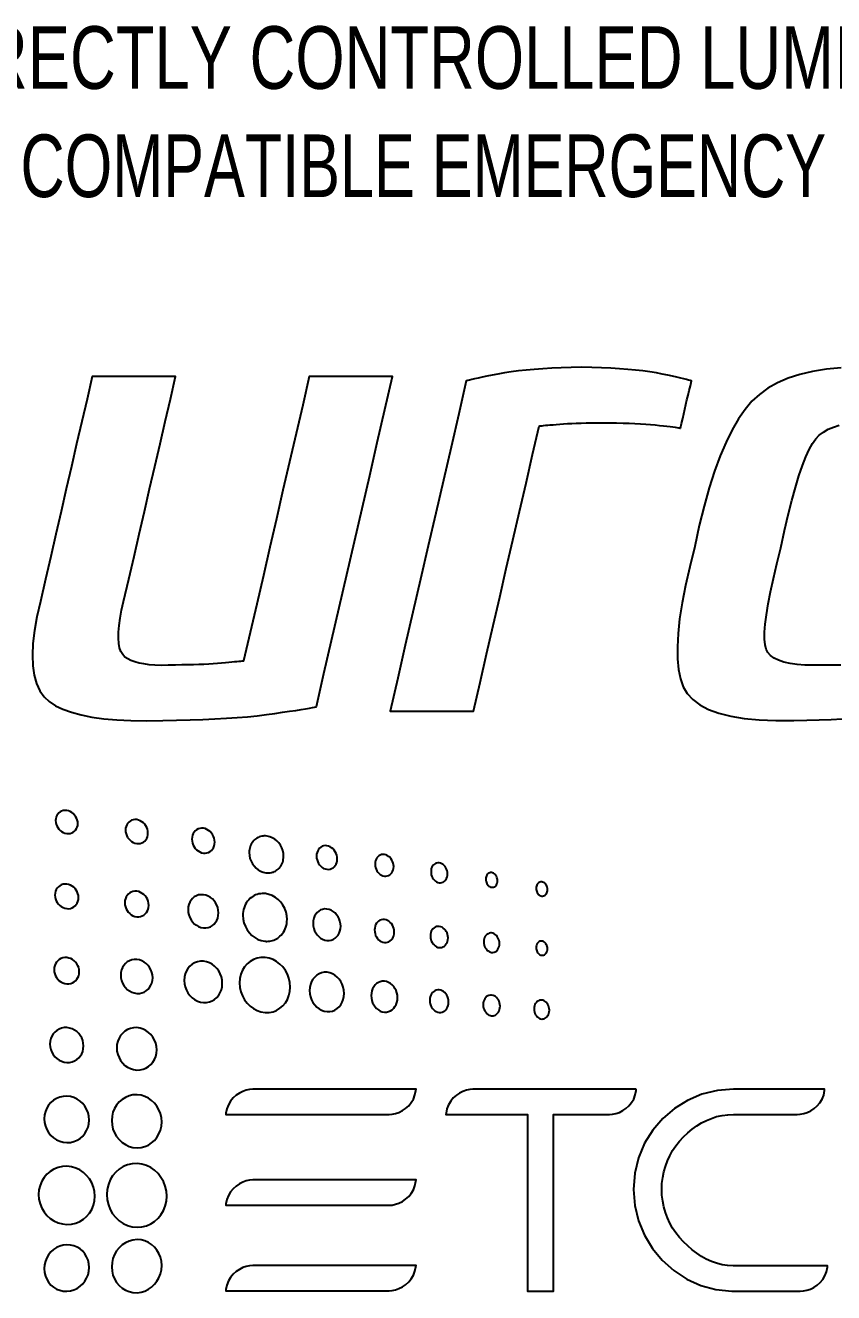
# Model space of a CAD drawing. Header units: inches. Extents: x 1.2 to 44.8, y 1.3 to 32.8.
# Drawn here: x 5.321 to 6.07, y 9.776 to 10.95 of the extents above; entities that cross this region are included whole.
import ezdxf

# ---------------------------------------------------------------- set-up
doc = ezdxf.new("R2010")
doc.units = ezdxf.units.IN
doc.header["$MEASUREMENT"] = 0
doc.layers.add('7412A1005 - CSPAR-XLR', color=7, linetype='Continuous')
doc.layers.add('LABEL', color=2, linetype='Continuous')
doc.styles.add('Arial', font='arial.ttf')

msp = doc.modelspace()

# ---------------------------------------------------------------- linework, layer by layer
at = {"layer": '7412A1005 - CSPAR-XLR', "color": 2}
for points in [[(5.3594, 10.201), (5.3594, 10.201), (5.3611, 10.2009), (5.3627, 10.2011), (5.3642, 10.2015), (5.3655, 10.2022), (5.3667, 10.2031), (5.3677, 10.2042), (5.3686, 10.2055), (5.3692, 10.2069), (5.3696, 10.2085), (5.3697, 10.2102), (5.3697, 10.2102), (5.3696, 10.2119), (5.3692, 10.2136), (5.3686, 10.2152), (5.3677, 10.2167), (5.3667, 10.2181), (5.3655, 10.2194), (5.3642, 10.2204), (5.3627, 10.2213), (5.3611, 10.2219), (5.3594, 10.2222), (5.3594, 10.2222), (5.3578, 10.2223), (5.3562, 10.2222), (5.3547, 10.2217), (5.3533, 10.221), (5.3521, 10.2201), (5.3511, 10.219), (5.3503, 10.2178), (5.3496, 10.2163), (5.3493, 10.2147), (5.3491, 10.213), (5.3491, 10.213), (5.3493, 10.2113), (5.3496, 10.2096), (5.3503, 10.208), (5.3511, 10.2064), (5.3521, 10.2051), (5.3533, 10.2038), (5.3547, 10.2028), (5.3562, 10.2019), (5.3578, 10.2013), (5.3594, 10.201), (5.3594, 10.201)], [(5.4244, 10.1917), (5.4244, 10.1917), (5.426, 10.1916), (5.4276, 10.1918), (5.4291, 10.1923), (5.4305, 10.193), (5.4317, 10.1939), (5.4327, 10.1951), (5.4336, 10.1964), (5.4342, 10.1979), (5.4346, 10.1996), (5.4347, 10.2013), (5.4347, 10.2013), (5.4346, 10.2031), (5.4342, 10.2049), (5.4336, 10.2066), (5.4327, 10.2081), (5.4317, 10.2096), (5.4305, 10.2108), (5.4291, 10.2119), (5.4276, 10.2128), (5.426, 10.2134), (5.4244, 10.2138), (5.4244, 10.2138), (5.4227, 10.2139), (5.4211, 10.2137), (5.4196, 10.2132), (5.4182, 10.2125), (5.417, 10.2116), (5.4159, 10.2104), (5.4151, 10.2091), (5.4144, 10.2076), (5.414, 10.206), (5.4139, 10.2042), (5.4139, 10.2042), (5.414, 10.2024), (5.4144, 10.2006), (5.4151, 10.1989), (5.4159, 10.1974), (5.417, 10.1959), (5.4182, 10.1947), (5.4196, 10.1936), (5.4211, 10.1927), (5.4227, 10.1921), (5.4244, 10.1917), (5.4244, 10.1917)], [(5.4861, 10.1828), (5.4861, 10.1828), (5.4878, 10.1828), (5.4894, 10.183), (5.4909, 10.1835), (5.4923, 10.1842), (5.4935, 10.1852), (5.4946, 10.1864), (5.4954, 10.1878), (5.4961, 10.1894), (5.4965, 10.1911), (5.4966, 10.1929), (5.4966, 10.1929), (5.4965, 10.1948), (5.4961, 10.1966), (5.4954, 10.1983), (5.4946, 10.2), (5.4935, 10.2014), (5.4923, 10.2028), (5.4909, 10.2039), (5.4894, 10.2048), (5.4878, 10.2055), (5.4861, 10.2058), (5.4861, 10.2058), (5.4844, 10.2059), (5.4827, 10.2057), (5.4812, 10.2052), (5.4798, 10.2045), (5.4786, 10.2035), (5.4775, 10.2023), (5.4766, 10.2009), (5.476, 10.1994), (5.4756, 10.1976), (5.4755, 10.1958), (5.4755, 10.1958), (5.4756, 10.1939), (5.476, 10.1921), (5.4766, 10.1903), (5.4775, 10.1887), (5.4786, 10.1872), (5.4798, 10.1859), (5.4812, 10.1848), (5.4827, 10.1839), (5.4844, 10.1832), (5.4861, 10.1828), (5.4861, 10.1828)], [(5.5441, 10.1646), (5.5441, 10.1646), (5.5443, 10.1645), (5.5445, 10.1645), (5.5447, 10.1645), (5.5449, 10.1645), (5.5451, 10.1645), (5.5453, 10.1644), (5.5455, 10.1644), (5.5457, 10.1644), (5.5459, 10.1644), (5.5461, 10.1644), (5.5461, 10.1644), (5.5471, 10.1645), (5.5481, 10.1646), (5.5491, 10.1647), (5.5501, 10.165), (5.551, 10.1653), (5.5519, 10.1657), (5.5528, 10.1661), (5.5537, 10.1667), (5.5545, 10.1672), (5.5553, 10.1679), (5.5553, 10.1679), (5.5562, 10.1688), (5.5571, 10.1698), (5.5579, 10.1708), (5.5585, 10.172), (5.5591, 10.1732), (5.5596, 10.1744), (5.56, 10.1757), (5.5602, 10.1771), (5.5604, 10.1785), (5.5605, 10.1799), (5.5605, 10.1799), (5.5603, 10.1826), (5.5597, 10.1853), (5.5588, 10.1878), (5.5575, 10.1901), (5.556, 10.1922), (5.5542, 10.1941), (5.5522, 10.1957), (5.55, 10.197), (5.5476, 10.198), (5.5451, 10.1986), (5.5451, 10.1986), (5.5438, 10.1987), (5.5426, 10.1987), (5.5414, 10.1986), (5.5402, 10.1985), (5.539, 10.1982), (5.5379, 10.1978), (5.5368, 10.1973), (5.5357, 10.1967), (5.5347, 10.1961), (5.5338, 10.1953), (5.5338, 10.1953), (5.5328, 10.1944), (5.5319, 10.1934), (5.5312, 10.1923), (5.5305, 10.1912), (5.5299, 10.19), (5.5294, 10.1887), (5.5291, 10.1874), (5.5288, 10.1861), (5.5286, 10.1847), (5.5286, 10.1833), (5.5286, 10.1833), (5.5288, 10.1805), (5.5293, 10.1779), (5.5303, 10.1754), (5.5316, 10.173), (5.5331, 10.1709), (5.5349, 10.169), (5.537, 10.1674), (5.5392, 10.1661), (5.5416, 10.1651), (5.5441, 10.1646), (5.5441, 10.1646)], [(5.6006, 10.1678), (5.6006, 10.1678), (5.6022, 10.1677), (5.6036, 10.1679), (5.605, 10.1684), (5.6063, 10.1691), (5.6074, 10.1701), (5.6083, 10.1712), (5.6091, 10.1726), (5.6097, 10.174), (5.61, 10.1757), (5.6102, 10.1774), (5.6102, 10.1774), (5.61, 10.1792), (5.6097, 10.1809), (5.6091, 10.1826), (5.6083, 10.1841), (5.6074, 10.1855), (5.6063, 10.1868), (5.605, 10.1878), (5.6036, 10.1887), (5.6022, 10.1893), (5.6006, 10.1897), (5.6006, 10.1897), (5.5991, 10.1898), (5.5976, 10.1896), (5.5962, 10.1891), (5.5949, 10.1884), (5.5938, 10.1874), (5.5928, 10.1863), (5.5921, 10.1849), (5.5915, 10.1835), (5.5911, 10.1818), (5.591, 10.18), (5.591, 10.18), (5.5911, 10.1782), (5.5915, 10.1765), (5.5921, 10.1748), (5.5928, 10.1733), (5.5938, 10.1719), (5.5949, 10.1706), (5.5962, 10.1696), (5.5976, 10.1687), (5.5991, 10.1681), (5.6006, 10.1678), (5.6006, 10.1678)], [(5.6539, 10.1614), (5.6539, 10.1614), (5.6553, 10.1614), (5.6566, 10.1616), (5.6578, 10.162), (5.659, 10.1627), (5.66, 10.1636), (5.6608, 10.1646), (5.6615, 10.1658), (5.662, 10.1672), (5.6624, 10.1687), (5.6625, 10.1703), (5.6625, 10.1703), (5.6624, 10.1719), (5.662, 10.1735), (5.6615, 10.175), (5.6608, 10.1764), (5.66, 10.1777), (5.659, 10.1789), (5.6578, 10.1798), (5.6566, 10.1806), (5.6553, 10.1812), (5.6539, 10.1815), (5.6539, 10.1815), (5.6525, 10.1816), (5.6512, 10.1814), (5.65, 10.1809), (5.6488, 10.1803), (5.6478, 10.1794), (5.647, 10.1784), (5.6463, 10.1771), (5.6458, 10.1758), (5.6454, 10.1743), (5.6453, 10.1726), (5.6453, 10.1726), (5.6454, 10.171), (5.6458, 10.1694), (5.6463, 10.1679), (5.647, 10.1665), (5.6478, 10.1652), (5.6488, 10.1641), (5.65, 10.1631), (5.6512, 10.1623), (5.6525, 10.1618), (5.6539, 10.1614), (5.6539, 10.1614)], [(5.7048, 10.1554), (5.7048, 10.1554), (5.706, 10.1553), (5.7072, 10.1555), (5.7083, 10.1559), (5.7093, 10.1565), (5.7102, 10.1573), (5.7109, 10.1583), (5.7116, 10.1594), (5.712, 10.1607), (5.7123, 10.162), (5.7124, 10.1635), (5.7124, 10.1635), (5.7123, 10.165), (5.712, 10.1664), (5.7116, 10.1678), (5.7109, 10.1691), (5.7102, 10.1703), (5.7093, 10.1713), (5.7083, 10.1722), (5.7072, 10.1729), (5.706, 10.1734), (5.7048, 10.1737), (5.7048, 10.1737), (5.7035, 10.1738), (5.7023, 10.1736), (5.7012, 10.1732), (5.7002, 10.1726), (5.6993, 10.1718), (5.6985, 10.1708), (5.6979, 10.1697), (5.6974, 10.1684), (5.6972, 10.1671), (5.6971, 10.1656), (5.6971, 10.1656), (5.6972, 10.1641), (5.6974, 10.1626), (5.6979, 10.1612), (5.6985, 10.16), (5.6993, 10.1588), (5.7002, 10.1577), (5.7012, 10.1569), (5.7023, 10.1561), (5.7035, 10.1556), (5.7048, 10.1554), (5.7048, 10.1554)], [(5.7533, 10.1512), (5.7533, 10.1512), (5.7542, 10.1512), (5.7551, 10.1513), (5.7559, 10.1516), (5.7566, 10.152), (5.7572, 10.1526), (5.7578, 10.1533), (5.7582, 10.1542), (5.7585, 10.1551), (5.7587, 10.1561), (5.7588, 10.1572), (5.7588, 10.1572), (5.7587, 10.1583), (5.7585, 10.1593), (5.7582, 10.1603), (5.7578, 10.1613), (5.7572, 10.1622), (5.7566, 10.1629), (5.7559, 10.1636), (5.7551, 10.1641), (5.7542, 10.1644), (5.7533, 10.1647), (5.7533, 10.1647), (5.7524, 10.1647), (5.7516, 10.1646), (5.7508, 10.1643), (5.7501, 10.1638), (5.7494, 10.1632), (5.7489, 10.1625), (5.7484, 10.1617), (5.7481, 10.1608), (5.7479, 10.1598), (5.7478, 10.1587), (5.7478, 10.1587), (5.7479, 10.1576), (5.7481, 10.1565), (5.7484, 10.1555), (5.7489, 10.1545), (5.7494, 10.1537), (5.7501, 10.1529), (5.7508, 10.1523), (5.7516, 10.1518), (5.7524, 10.1514), (5.7533, 10.1512), (5.7533, 10.1512)], [(5.3595, 10.1314), (5.3595, 10.1314), (5.3612, 10.1313), (5.3629, 10.1316), (5.3645, 10.1321), (5.3659, 10.1329), (5.3672, 10.1339), (5.3683, 10.1351), (5.3692, 10.1365), (5.3698, 10.138), (5.3703, 10.1397), (5.3704, 10.1415), (5.3704, 10.1415), (5.3703, 10.1434), (5.3698, 10.1452), (5.3692, 10.1469), (5.3683, 10.1484), (5.3672, 10.1499), (5.3659, 10.1512), (5.3645, 10.1522), (5.3629, 10.1531), (5.3612, 10.1537), (5.3595, 10.1541), (5.3595, 10.1541), (5.3577, 10.1541), (5.356, 10.1539), (5.3544, 10.1534), (5.3529, 10.1526), (5.3517, 10.1516), (5.3506, 10.1504), (5.3497, 10.149), (5.349, 10.1475), (5.3486, 10.1458), (5.3484, 10.1439), (5.3484, 10.1439), (5.3486, 10.1421), (5.349, 10.1403), (5.3497, 10.1386), (5.3506, 10.137), (5.3517, 10.1355), (5.3529, 10.1343), (5.3544, 10.1332), (5.356, 10.1323), (5.3577, 10.1317), (5.3595, 10.1314), (5.3595, 10.1314)], [(5.4244, 10.1238), (5.4244, 10.1238), (5.4262, 10.1238), (5.4279, 10.1241), (5.4295, 10.1246), (5.4309, 10.1254), (5.4322, 10.1265), (5.4333, 10.1277), (5.4342, 10.1292), (5.4349, 10.1308), (5.4353, 10.1325), (5.4354, 10.1344), (5.4354, 10.1344), (5.4353, 10.1364), (5.4349, 10.1382), (5.4342, 10.14), (5.4333, 10.1416), (5.4322, 10.1431), (5.4309, 10.1444), (5.4295, 10.1455), (5.4279, 10.1464), (5.4262, 10.1471), (5.4244, 10.1474), (5.4244, 10.1474), (5.4226, 10.1475), (5.4208, 10.1472), (5.4192, 10.1467), (5.4178, 10.1459), (5.4165, 10.1449), (5.4154, 10.1436), (5.4144, 10.1422), (5.4138, 10.1405), (5.4133, 10.1388), (5.4132, 10.1369), (5.4132, 10.1369), (5.4133, 10.1349), (5.4138, 10.1331), (5.4144, 10.1313), (5.4154, 10.1296), (5.4165, 10.1281), (5.4178, 10.1268), (5.4192, 10.1257), (5.4208, 10.1248), (5.4226, 10.1242), (5.4244, 10.1238), (5.4244, 10.1238)], [(5.7998, 10.143), (5.7998, 10.143), (5.8006, 10.143), (5.8014, 10.1432), (5.8022, 10.1435), (5.8029, 10.1439), (5.8035, 10.1445), (5.804, 10.1452), (5.8044, 10.1461), (5.8048, 10.147), (5.805, 10.148), (5.805, 10.149), (5.805, 10.149), (5.805, 10.1501), (5.8048, 10.1511), (5.8044, 10.1521), (5.804, 10.153), (5.8035, 10.1538), (5.8029, 10.1546), (5.8022, 10.1552), (5.8014, 10.1557), (5.8006, 10.156), (5.7998, 10.1562), (5.7998, 10.1562), (5.7989, 10.1562), (5.7981, 10.156), (5.7973, 10.1557), (5.7967, 10.1553), (5.796, 10.1547), (5.7955, 10.154), (5.7951, 10.1531), (5.7948, 10.1522), (5.7946, 10.1512), (5.7945, 10.1502), (5.7945, 10.1502), (5.7946, 10.1491), (5.7948, 10.1481), (5.7951, 10.1471), (5.7955, 10.1462), (5.796, 10.1453), (5.7967, 10.1446), (5.7973, 10.144), (5.7981, 10.1435), (5.7989, 10.1432), (5.7998, 10.143), (5.7998, 10.143)], [(5.4861, 10.1136), (5.4861, 10.1136), (5.4884, 10.1135), (5.4905, 10.1139), (5.4926, 10.1146), (5.4944, 10.1157), (5.496, 10.117), (5.4974, 10.1187), (5.4986, 10.1205), (5.4994, 10.1226), (5.4999, 10.1249), (5.5001, 10.1274), (5.5001, 10.1274), (5.4999, 10.1299), (5.4994, 10.1323), (5.4986, 10.1346), (5.4974, 10.1367), (5.496, 10.1386), (5.4944, 10.1404), (5.4926, 10.1418), (5.4905, 10.143), (5.4884, 10.1438), (5.4861, 10.1443), (5.4861, 10.1443), (5.4838, 10.1443), (5.4816, 10.144), (5.4796, 10.1433), (5.4777, 10.1422), (5.4761, 10.1409), (5.4747, 10.1393), (5.4735, 10.1374), (5.4727, 10.1353), (5.4721, 10.1329), (5.4719, 10.1305), (5.4719, 10.1305), (5.4721, 10.1279), (5.4727, 10.1255), (5.4735, 10.1232), (5.4747, 10.1211), (5.4761, 10.1191), (5.4777, 10.1174), (5.4796, 10.116), (5.4816, 10.1148), (5.4838, 10.114), (5.4861, 10.1136), (5.4861, 10.1136)], [(5.543, 10.1011), (5.543, 10.1011), (5.5432, 10.1011), (5.5434, 10.1011), (5.5436, 10.1011), (5.5438, 10.1011), (5.544, 10.1011), (5.5442, 10.101), (5.5444, 10.101), (5.5446, 10.101), (5.5448, 10.101), (5.545, 10.101), (5.545, 10.101), (5.5463, 10.1011), (5.5477, 10.1012), (5.549, 10.1015), (5.5503, 10.1018), (5.5515, 10.1022), (5.5527, 10.1027), (5.5539, 10.1033), (5.555, 10.104), (5.5561, 10.1048), (5.5571, 10.1057), (5.5571, 10.1057), (5.5583, 10.1069), (5.5594, 10.1082), (5.5604, 10.1096), (5.5613, 10.111), (5.562, 10.1126), (5.5626, 10.1142), (5.5631, 10.1159), (5.5634, 10.1177), (5.5636, 10.1194), (5.5637, 10.1213), (5.5637, 10.1213), (5.5634, 10.1248), (5.5627, 10.1282), (5.5615, 10.1315), (5.5598, 10.1345), (5.5578, 10.1373), (5.5555, 10.1397), (5.5528, 10.1418), (5.55, 10.1434), (5.5469, 10.1446), (5.5436, 10.1453), (5.5436, 10.1453), (5.542, 10.1454), (5.5405, 10.1454), (5.5389, 10.1452), (5.5374, 10.145), (5.536, 10.1446), (5.5345, 10.1441), (5.5331, 10.1434), (5.5318, 10.1427), (5.5306, 10.1418), (5.5293, 10.1408), (5.5293, 10.1408), (5.5281, 10.1396), (5.527, 10.1383), (5.526, 10.1369), (5.5252, 10.1355), (5.5244, 10.1339), (5.5238, 10.1322), (5.5233, 10.1305), (5.523, 10.1288), (5.5228, 10.127), (5.5227, 10.1252), (5.5227, 10.1252), (5.523, 10.1216), (5.5237, 10.1181), (5.525, 10.1149), (5.5266, 10.1118), (5.5287, 10.109), (5.531, 10.1066), (5.5337, 10.1045), (5.5366, 10.1029), (5.5397, 10.1018), (5.543, 10.1011), (5.543, 10.1011)], [(5.6006, 10.1018), (5.6006, 10.1018), (5.6027, 10.1018), (5.6047, 10.1022), (5.6065, 10.1028), (5.6082, 10.1039), (5.6096, 10.1052), (5.6109, 10.1067), (5.6119, 10.1085), (5.6127, 10.1105), (5.6132, 10.1127), (5.6134, 10.115), (5.6134, 10.115), (5.6132, 10.1174), (5.6127, 10.1197), (5.6119, 10.1219), (5.6109, 10.1239), (5.6096, 10.1257), (5.6082, 10.1274), (5.6065, 10.1287), (5.6047, 10.1298), (5.6027, 10.1306), (5.6006, 10.131), (5.6006, 10.131), (5.5986, 10.1311), (5.5966, 10.1307), (5.5947, 10.1301), (5.5931, 10.1291), (5.5916, 10.1278), (5.5903, 10.1262), (5.5892, 10.1244), (5.5884, 10.1224), (5.588, 10.1202), (5.5878, 10.1178), (5.5878, 10.1178), (5.588, 10.1154), (5.5884, 10.1131), (5.5892, 10.1109), (5.5903, 10.1089), (5.5916, 10.1071), (5.5931, 10.1054), (5.5947, 10.1041), (5.5966, 10.103), (5.5986, 10.1022), (5.6006, 10.1018), (5.6006, 10.1018)], [(5.6539, 10.0999), (5.6539, 10.0999), (5.6554, 10.0999), (5.6568, 10.1002), (5.6581, 10.1007), (5.6593, 10.1014), (5.6604, 10.1024), (5.6613, 10.1035), (5.662, 10.1048), (5.6626, 10.1063), (5.6629, 10.1079), (5.663, 10.1096), (5.663, 10.1096), (5.6629, 10.1114), (5.6626, 10.113), (5.662, 10.1146), (5.6613, 10.1161), (5.6604, 10.1175), (5.6593, 10.1186), (5.6581, 10.1196), (5.6568, 10.1204), (5.6554, 10.121), (5.6539, 10.1213), (5.6539, 10.1213), (5.6524, 10.1213), (5.651, 10.1211), (5.6497, 10.1206), (5.6485, 10.1199), (5.6474, 10.1189), (5.6465, 10.1178), (5.6458, 10.1164), (5.6452, 10.115), (5.6449, 10.1133), (5.6447, 10.1116), (5.6447, 10.1116), (5.6449, 10.1099), (5.6452, 10.1082), (5.6458, 10.1066), (5.6465, 10.1051), (5.6474, 10.1037), (5.6485, 10.1026), (5.6497, 10.1016), (5.651, 10.1008), (5.6524, 10.1002), (5.6539, 10.0999), (5.6539, 10.0999)], [(5.7047, 10.0953), (5.7047, 10.0953), (5.7061, 10.0953), (5.7073, 10.0955), (5.7085, 10.096), (5.7096, 10.0967), (5.7105, 10.0975), (5.7113, 10.0986), (5.712, 10.0998), (5.7125, 10.1011), (5.7128, 10.1026), (5.7129, 10.1042), (5.7129, 10.1042), (5.7128, 10.1058), (5.7125, 10.1073), (5.712, 10.1088), (5.7113, 10.1101), (5.7105, 10.1114), (5.7096, 10.1124), (5.7085, 10.1134), (5.7073, 10.1141), (5.7061, 10.1146), (5.7047, 10.1149), (5.7047, 10.1149), (5.7034, 10.1149), (5.7022, 10.1147), (5.701, 10.1142), (5.6999, 10.1135), (5.6989, 10.1127), (5.6981, 10.1116), (5.6974, 10.1104), (5.6969, 10.109), (5.6966, 10.1076), (5.6965, 10.106), (5.6965, 10.106), (5.6966, 10.1044), (5.6969, 10.1028), (5.6974, 10.1014), (5.6981, 10.1), (5.6989, 10.0988), (5.6999, 10.0977), (5.701, 10.0968), (5.7022, 10.096), (5.7034, 10.0955), (5.7047, 10.0953), (5.7047, 10.0953)], [(5.7533, 10.0908), (5.7533, 10.0908), (5.7545, 10.0908), (5.7556, 10.091), (5.7567, 10.0914), (5.7577, 10.0921), (5.7585, 10.0929), (5.7592, 10.0938), (5.7598, 10.0949), (5.7603, 10.0962), (5.7606, 10.0975), (5.7607, 10.099), (5.7607, 10.099), (5.7606, 10.1004), (5.7603, 10.1019), (5.7598, 10.1032), (5.7592, 10.1044), (5.7585, 10.1056), (5.7577, 10.1065), (5.7567, 10.1074), (5.7556, 10.108), (5.7545, 10.1085), (5.7533, 10.1088), (5.7533, 10.1088), (5.7521, 10.1088), (5.751, 10.1086), (5.75, 10.1081), (5.749, 10.1075), (5.7481, 10.1067), (5.7474, 10.1057), (5.7468, 10.1046), (5.7464, 10.1034), (5.7461, 10.102), (5.746, 10.1006), (5.746, 10.1006), (5.7461, 10.0991), (5.7464, 10.0977), (5.7468, 10.0964), (5.7474, 10.0951), (5.7481, 10.094), (5.749, 10.093), (5.75, 10.0922), (5.751, 10.0915), (5.7521, 10.091), (5.7533, 10.0908), (5.7533, 10.0908)], [(5.7998, 10.1013), (5.7998, 10.1013), (5.7989, 10.1013), (5.7981, 10.1012), (5.7974, 10.1008), (5.7967, 10.1004), (5.7961, 10.0998), (5.7955, 10.0991), (5.7951, 10.0983), (5.7948, 10.0973), (5.7946, 10.0964), (5.7945, 10.0953), (5.7945, 10.0953), (5.7946, 10.0942), (5.7948, 10.0932), (5.7951, 10.0922), (5.7955, 10.0913), (5.7961, 10.0905), (5.7967, 10.0897), (5.7974, 10.0891), (5.7981, 10.0886), (5.7989, 10.0883), (5.7998, 10.0881), (5.7998, 10.0881), (5.8006, 10.0881), (5.8014, 10.0883), (5.8022, 10.0886), (5.8029, 10.0891), (5.8035, 10.0897), (5.804, 10.0904), (5.8045, 10.0912), (5.8048, 10.0921), (5.805, 10.0931), (5.805, 10.0941), (5.805, 10.0941), (5.805, 10.0952), (5.8048, 10.0962), (5.8045, 10.0972), (5.804, 10.0981), (5.8035, 10.099), (5.8029, 10.0997), (5.8022, 10.1003), (5.8014, 10.1008), (5.8006, 10.1011), (5.7998, 10.1013), (5.7998, 10.1013)], [(5.3595, 10.0617), (5.3595, 10.0617), (5.3614, 10.0618), (5.3632, 10.0621), (5.3648, 10.0627), (5.3664, 10.0635), (5.3677, 10.0646), (5.3689, 10.0659), (5.3698, 10.0675), (5.3705, 10.0691), (5.371, 10.0709), (5.3711, 10.0729), (5.3711, 10.0729), (5.371, 10.0749), (5.3705, 10.0768), (5.3698, 10.0785), (5.3689, 10.0802), (5.3677, 10.0817), (5.3664, 10.083), (5.3648, 10.0841), (5.3632, 10.085), (5.3614, 10.0856), (5.3595, 10.086), (5.3595, 10.086), (5.3576, 10.086), (5.3558, 10.0857), (5.3541, 10.0851), (5.3525, 10.0842), (5.3512, 10.0831), (5.35, 10.0818), (5.349, 10.0803), (5.3483, 10.0786), (5.3479, 10.0768), (5.3477, 10.0748), (5.3477, 10.0748), (5.3479, 10.0728), (5.3483, 10.0709), (5.349, 10.0691), (5.35, 10.0674), (5.3512, 10.0659), (5.3525, 10.0646), (5.3541, 10.0635), (5.3558, 10.0626), (5.3576, 10.062), (5.3595, 10.0617), (5.3595, 10.0617)], [(5.4244, 10.0528), (5.4244, 10.0528), (5.4268, 10.0528), (5.4291, 10.0533), (5.4312, 10.054), (5.4331, 10.0552), (5.4348, 10.0566), (5.4363, 10.0583), (5.4375, 10.0603), (5.4384, 10.0624), (5.439, 10.0648), (5.4391, 10.0673), (5.4391, 10.0673), (5.439, 10.0699), (5.4384, 10.0723), (5.4375, 10.0747), (5.4363, 10.0768), (5.4348, 10.0788), (5.4331, 10.0805), (5.4312, 10.0819), (5.4291, 10.0831), (5.4268, 10.0838), (5.4244, 10.0843), (5.4244, 10.0843), (5.422, 10.0843), (5.4197, 10.0839), (5.4176, 10.0831), (5.4156, 10.082), (5.4139, 10.0806), (5.4124, 10.0788), (5.4112, 10.0769), (5.4103, 10.0747), (5.4097, 10.0723), (5.4095, 10.0698), (5.4095, 10.0698), (5.4097, 10.0672), (5.4103, 10.0647), (5.4112, 10.0624), (5.4124, 10.0602), (5.4139, 10.0582), (5.4156, 10.0565), (5.4176, 10.0551), (5.4197, 10.054), (5.422, 10.0532), (5.4244, 10.0528), (5.4244, 10.0528)], [(5.4862, 10.0827), (5.4862, 10.0827), (5.4833, 10.0827), (5.4806, 10.0822), (5.478, 10.0812), (5.4757, 10.0799), (5.4736, 10.0781), (5.4718, 10.076), (5.4704, 10.0736), (5.4693, 10.071), (5.4686, 10.0681), (5.4684, 10.0649), (5.4684, 10.0649), (5.4686, 10.0618), (5.4693, 10.0588), (5.4704, 10.0559), (5.4718, 10.0533), (5.4736, 10.0509), (5.4757, 10.0488), (5.478, 10.0471), (5.4806, 10.0457), (5.4833, 10.0448), (5.4862, 10.0443), (5.4862, 10.0443), (5.489, 10.0444), (5.4917, 10.0449), (5.4942, 10.0459), (5.4965, 10.0472), (5.4985, 10.049), (5.5003, 10.0511), (5.5017, 10.0535), (5.5028, 10.0561), (5.5034, 10.059), (5.5036, 10.0621), (5.5036, 10.0621), (5.5034, 10.0652), (5.5028, 10.0682), (5.5017, 10.071), (5.5003, 10.0736), (5.4985, 10.076), (5.4965, 10.0781), (5.4942, 10.0798), (5.4917, 10.0812), (5.489, 10.0822), (5.4862, 10.0827), (5.4862, 10.0827)], [(5.5433, 10.0351), (5.5433, 10.0351), (5.5471, 10.0351), (5.5507, 10.0358), (5.554, 10.0371), (5.5571, 10.039), (5.5598, 10.0413), (5.5621, 10.0441), (5.564, 10.0473), (5.5654, 10.0508), (5.5663, 10.0546), (5.5666, 10.0587), (5.5666, 10.0587), (5.5663, 10.0629), (5.5654, 10.0668), (5.564, 10.0706), (5.5621, 10.0741), (5.5598, 10.0773), (5.5571, 10.08), (5.554, 10.0824), (5.5507, 10.0842), (5.5471, 10.0855), (5.5433, 10.0862), (5.5433, 10.0862), (5.5395, 10.0862), (5.5359, 10.0855), (5.5325, 10.0843), (5.5294, 10.0825), (5.5266, 10.0802), (5.5242, 10.0774), (5.5223, 10.0742), (5.5209, 10.0706), (5.52, 10.0667), (5.5196, 10.0626), (5.5196, 10.0626), (5.52, 10.0584), (5.5209, 10.0543), (5.5223, 10.0505), (5.5242, 10.047), (5.5266, 10.0438), (5.5294, 10.0411), (5.5325, 10.0387), (5.5359, 10.0369), (5.5395, 10.0357), (5.5433, 10.0351), (5.5433, 10.0351)], [(5.6007, 10.0724), (5.6007, 10.0724), (5.5981, 10.0724), (5.5956, 10.0719), (5.5933, 10.071), (5.5912, 10.0697), (5.5893, 10.068), (5.5877, 10.066), (5.5864, 10.0637), (5.5854, 10.0612), (5.5848, 10.0584), (5.5846, 10.0554), (5.5846, 10.0554), (5.5848, 10.0524), (5.5854, 10.0496), (5.5864, 10.0469), (5.5877, 10.0444), (5.5893, 10.0421), (5.5912, 10.0401), (5.5933, 10.0385), (5.5956, 10.0372), (5.5981, 10.0363), (5.6007, 10.0359), (5.6007, 10.0359), (5.6033, 10.0359), (5.6057, 10.0364), (5.608, 10.0374), (5.6101, 10.0387), (5.6119, 10.0404), (5.6135, 10.0423), (5.6148, 10.0446), (5.6157, 10.0472), (5.6163, 10.0499), (5.6165, 10.0528), (5.6165, 10.0528), (5.6163, 10.0558), (5.6157, 10.0586), (5.6148, 10.0613), (5.6135, 10.0638), (5.6119, 10.0661), (5.6101, 10.068), (5.608, 10.0697), (5.6057, 10.071), (5.6033, 10.0719), (5.6007, 10.0724), (5.6007, 10.0724)], [(5.6539, 10.064), (5.6539, 10.064), (5.6519, 10.064), (5.65, 10.0636), (5.6483, 10.0629), (5.6467, 10.0619), (5.6453, 10.0606), (5.644, 10.059), (5.643, 10.0572), (5.6423, 10.0552), (5.6418, 10.0531), (5.6417, 10.0508), (5.6417, 10.0508), (5.6418, 10.0484), (5.6423, 10.0462), (5.643, 10.0441), (5.644, 10.0421), (5.6453, 10.0404), (5.6467, 10.0388), (5.6483, 10.0375), (5.65, 10.0365), (5.6519, 10.0358), (5.6539, 10.0355), (5.6539, 10.0355), (5.6559, 10.0355), (5.6578, 10.0359), (5.6595, 10.0367), (5.6611, 10.0377), (5.6625, 10.039), (5.6637, 10.0406), (5.6647, 10.0424), (5.6654, 10.0443), (5.6659, 10.0465), (5.666, 10.0488), (5.666, 10.0488), (5.6659, 10.0511), (5.6654, 10.0533), (5.6647, 10.0554), (5.6637, 10.0574), (5.6625, 10.0591), (5.6611, 10.0607), (5.6595, 10.062), (5.6578, 10.063), (5.6559, 10.0637), (5.6539, 10.064), (5.6539, 10.064)], [(5.7048, 10.0561), (5.7048, 10.0561), (5.7033, 10.056), (5.702, 10.0558), (5.7007, 10.0552), (5.6996, 10.0545), (5.6986, 10.0535), (5.6977, 10.0524), (5.697, 10.0511), (5.6964, 10.0496), (5.6961, 10.048), (5.696, 10.0463), (5.696, 10.0463), (5.6961, 10.0446), (5.6964, 10.043), (5.697, 10.0414), (5.6977, 10.04), (5.6986, 10.0387), (5.6996, 10.0376), (5.7007, 10.0366), (5.702, 10.0359), (5.7033, 10.0354), (5.7048, 10.0352), (5.7048, 10.0352), (5.7062, 10.0352), (5.7075, 10.0355), (5.7088, 10.036), (5.7099, 10.0368), (5.7109, 10.0377), (5.7118, 10.0389), (5.7125, 10.0402), (5.713, 10.0416), (5.7133, 10.0432), (5.7134, 10.0449), (5.7134, 10.0449), (5.7133, 10.0466), (5.713, 10.0482), (5.7125, 10.0498), (5.7118, 10.0512), (5.7109, 10.0525), (5.7099, 10.0536), (5.7088, 10.0546), (5.7075, 10.0553), (5.7062, 10.0558), (5.7048, 10.0561), (5.7048, 10.0561)], [(5.7533, 10.0321), (5.7533, 10.0321), (5.7546, 10.0321), (5.7558, 10.0323), (5.7569, 10.0328), (5.7579, 10.0335), (5.7588, 10.0344), (5.7596, 10.0355), (5.7603, 10.0367), (5.7607, 10.038), (5.761, 10.0395), (5.7611, 10.041), (5.7611, 10.041), (5.761, 10.0426), (5.7607, 10.0441), (5.7603, 10.0455), (5.7596, 10.0468), (5.7588, 10.0479), (5.7579, 10.049), (5.7569, 10.0498), (5.7558, 10.0505), (5.7546, 10.051), (5.7533, 10.0512), (5.7533, 10.0512), (5.7521, 10.0512), (5.7508, 10.0509), (5.7497, 10.0505), (5.7487, 10.0498), (5.7478, 10.0489), (5.747, 10.0478), (5.7464, 10.0466), (5.7459, 10.0453), (5.7456, 10.0438), (5.7455, 10.0423), (5.7455, 10.0423), (5.7456, 10.0407), (5.7459, 10.0392), (5.7464, 10.0378), (5.747, 10.0365), (5.7478, 10.0353), (5.7487, 10.0343), (5.7497, 10.0334), (5.7508, 10.0327), (5.7521, 10.0323), (5.7533, 10.0321), (5.7533, 10.0321)], [(5.7998, 10.029), (5.7998, 10.029), (5.8009, 10.0291), (5.802, 10.0293), (5.803, 10.0298), (5.8039, 10.0304), (5.8047, 10.0312), (5.8054, 10.0322), (5.806, 10.0333), (5.8064, 10.0345), (5.8067, 10.0358), (5.8068, 10.0373), (5.8068, 10.0373), (5.8067, 10.0387), (5.8064, 10.0401), (5.806, 10.0414), (5.8054, 10.0426), (5.8047, 10.0436), (5.8039, 10.0446), (5.803, 10.0454), (5.802, 10.046), (5.8009, 10.0464), (5.7998, 10.0466), (5.7998, 10.0466), (5.7986, 10.0466), (5.7976, 10.0464), (5.7966, 10.0459), (5.7956, 10.0453), (5.7948, 10.0445), (5.7941, 10.0435), (5.7935, 10.0424), (5.7931, 10.0412), (5.7928, 10.0398), (5.7927, 10.0384), (5.7927, 10.0384), (5.7928, 10.037), (5.7931, 10.0356), (5.7935, 10.0343), (5.7941, 10.0331), (5.7948, 10.032), (5.7956, 10.0311), (5.7966, 10.0303), (5.7976, 10.0297), (5.7986, 10.0293), (5.7998, 10.029), (5.7998, 10.029)], [(5.3595, 9.9888), (5.3595, 9.9888), (5.362, 9.9889), (5.3644, 9.9894), (5.3667, 9.9903), (5.3687, 9.9915), (5.3705, 9.993), (5.372, 9.9948), (5.3733, 9.9968), (5.3742, 9.9991), (5.3748, 10.0015), (5.375, 10.0041), (5.375, 10.0041), (5.3748, 10.0067), (5.3742, 10.0092), (5.3733, 10.0116), (5.372, 10.0138), (5.3705, 10.0157), (5.3687, 10.0175), (5.3667, 10.0189), (5.3644, 10.02), (5.362, 10.0207), (5.3595, 10.0211), (5.3595, 10.0211), (5.357, 10.0211), (5.3546, 10.0206), (5.3523, 10.0197), (5.3502, 10.0185), (5.3484, 10.017), (5.3468, 10.0152), (5.3456, 10.0132), (5.3446, 10.0109), (5.344, 10.0084), (5.3438, 10.0058), (5.3438, 10.0058), (5.344, 10.0032), (5.3446, 10.0007), (5.3456, 9.9983), (5.3468, 9.9961), (5.3484, 9.9941), (5.3502, 9.9924), (5.3523, 9.991), (5.3546, 9.9899), (5.357, 9.9892), (5.3595, 9.9888), (5.3595, 9.9888)], [(5.4244, 9.9818), (5.4244, 9.9818), (5.4274, 9.9819), (5.4303, 9.9825), (5.4329, 9.9835), (5.4353, 9.985), (5.4375, 9.9869), (5.4393, 9.989), (5.4408, 9.9915), (5.4419, 9.9943), (5.4426, 9.9973), (5.4429, 10.0004), (5.4429, 10.0004), (5.4426, 10.0036), (5.4419, 10.0067), (5.4408, 10.0095), (5.4393, 10.0122), (5.4375, 10.0146), (5.4353, 10.0167), (5.4329, 10.0184), (5.4303, 10.0197), (5.4274, 10.0206), (5.4244, 10.0211), (5.4244, 10.0211), (5.4214, 10.021), (5.4185, 10.0204), (5.4159, 10.0194), (5.4134, 10.0179), (5.4113, 10.0161), (5.4094, 10.0139), (5.4079, 10.0114), (5.4067, 10.0086), (5.406, 10.0056), (5.4058, 10.0024), (5.4058, 10.0024), (5.406, 9.9992), (5.4067, 9.9961), (5.4079, 9.9933), (5.4094, 9.9906), (5.4113, 9.9882), (5.4134, 9.9861), (5.4159, 9.9844), (5.4185, 9.9831), (5.4214, 9.9822), (5.4244, 9.9818), (5.4244, 9.9818)], [(5.4246, 9.9097), (5.4246, 9.9097), (5.4283, 9.91), (5.4318, 9.9109), (5.4351, 9.9123), (5.4381, 9.9142), (5.4408, 9.9166), (5.4431, 9.9194), (5.4449, 9.9226), (5.4463, 9.926), (5.4472, 9.9297), (5.4475, 9.9337), (5.4475, 9.9337), (5.4472, 9.9376), (5.4463, 9.9414), (5.4449, 9.945), (5.4431, 9.9482), (5.4408, 9.9512), (5.4381, 9.9537), (5.4351, 9.9558), (5.4318, 9.9574), (5.4283, 9.9584), (5.4246, 9.9589), (5.4246, 9.9589), (5.4208, 9.9587), (5.4172, 9.9579), (5.4138, 9.9565), (5.4108, 9.9546), (5.408, 9.9522), (5.4057, 9.9494), (5.4038, 9.9463), (5.4023, 9.9428), (5.4015, 9.939), (5.4011, 9.935), (5.4011, 9.935), (5.4015, 9.9309), (5.4023, 9.9271), (5.4038, 9.9235), (5.4057, 9.9202), (5.408, 9.9173), (5.4108, 9.9148), (5.4138, 9.9127), (5.4172, 9.9111), (5.4208, 9.9101), (5.4246, 9.9097), (5.4246, 9.9097)], [(5.507, 9.9418), (5.5069, 9.9406), (5.6582, 9.9406), (5.6582, 9.9406), (5.6612, 9.9408), (5.6643, 9.9415), (5.6674, 9.9426), (5.6706, 9.9442), (5.6736, 9.9463), (5.6764, 9.9487), (5.6788, 9.9516), (5.6808, 9.9549), (5.6822, 9.9587), (5.6831, 9.9628), (5.6832, 9.9641), (5.5319, 9.9641), (5.5319, 9.9641), (5.5289, 9.9639), (5.5258, 9.9632), (5.5226, 9.962), (5.5195, 9.9604), (5.5165, 9.9584), (5.5137, 9.9559), (5.5113, 9.953), (5.5093, 9.9497), (5.5078, 9.946), (5.507, 9.9418), (5.507, 9.9418), (5.507, 9.9418)], [(5.8874, 9.9641), (5.736, 9.9641), (5.736, 9.9641), (5.733, 9.9639), (5.7299, 9.9632), (5.7267, 9.962), (5.7236, 9.9604), (5.7206, 9.9584), (5.7178, 9.9559), (5.7154, 9.953), (5.7134, 9.9497), (5.7119, 9.946), (5.7111, 9.9418), (5.711, 9.9406), (5.7866, 9.9406), (5.7866, 9.7769), (5.8105, 9.7769), (5.8105, 9.9406), (5.8625, 9.9406), (5.8625, 9.9406), (5.8654, 9.9408), (5.8685, 9.9415), (5.8717, 9.9426), (5.8748, 9.9442), (5.8778, 9.9463), (5.8806, 9.9487), (5.883, 9.9516), (5.885, 9.9549), (5.8865, 9.9587), (5.8873, 9.9628), (5.8874, 9.9641), (5.8874, 9.9641), (5.8874, 9.9641)], [(5.9775, 9.8004), (5.9775, 9.8004), (5.9721, 9.8007), (5.9669, 9.8014), (5.9618, 9.8027), (5.957, 9.8044), (5.9523, 9.8066), (5.9478, 9.8091), (5.9435, 9.812), (5.9392, 9.8152), (5.9352, 9.8188), (5.9312, 9.8226), (5.9312, 9.8226), (5.9275, 9.8266), (5.9241, 9.8309), (5.9211, 9.8353), (5.9185, 9.84), (5.9162, 9.8449), (5.9144, 9.8499), (5.9129, 9.8551), (5.9119, 9.8604), (5.9112, 9.8658), (5.911, 9.8712), (5.911, 9.8712), (5.9112, 9.8767), (5.9119, 9.8821), (5.9129, 9.8874), (5.9144, 9.8925), (5.9162, 9.8976), (5.9185, 9.9024), (5.9211, 9.9071), (5.9241, 9.9116), (5.9275, 9.9159), (5.9312, 9.9199), (5.9312, 9.9199), (5.9352, 9.9236), (5.9393, 9.9271), (5.9435, 9.9301), (5.9479, 9.9328), (5.9524, 9.9351), (5.9571, 9.937), (5.9619, 9.9386), (5.967, 9.9397), (5.9722, 9.9404), (5.9776, 9.9406), (6.0364, 9.9406), (6.0364, 9.9406), (6.0394, 9.9408), (6.0426, 9.9415), (6.0458, 9.9426), (6.0491, 9.9441), (6.0522, 9.9461), (6.055, 9.9485), (6.0575, 9.9514), (6.0596, 9.9547), (6.0611, 9.9585), (6.0619, 9.9628), (6.062, 9.964), (5.9776, 9.9641), (5.9776, 9.9641), (5.9626, 9.9629), (5.9483, 9.9593), (5.935, 9.9537), (5.9228, 9.9461), (5.912, 9.9369), (5.9027, 9.926), (5.8951, 9.9139), (5.8895, 9.9005), (5.886, 9.8863), (5.8848, 9.8712), (5.8848, 9.8712), (5.886, 9.8564), (5.8894, 9.8422), (5.8949, 9.8288), (5.9024, 9.8165), (5.9115, 9.8055), (5.9221, 9.796), (5.9341, 9.7881), (5.9471, 9.7822), (5.9612, 9.7784), (5.976, 9.7769), (5.9784, 9.7769), (6.0325, 9.7769), (6.0394, 9.7769), (6.0394, 9.7769), (6.0424, 9.7771), (6.0456, 9.7778), (6.0488, 9.7789), (6.052, 9.7804), (6.055, 9.7824), (6.0578, 9.7849), (6.0603, 9.7878), (6.0623, 9.7911), (6.0638, 9.7949), (6.0646, 9.7991), (6.0648, 9.8004), (5.9775, 9.8004), (5.9775, 9.8004), (5.9775, 9.8004)], [(5.3596, 9.9146), (5.3596, 9.9146), (5.3629, 9.9148), (5.3661, 9.9155), (5.3691, 9.9168), (5.3718, 9.9185), (5.3742, 9.9205), (5.3763, 9.923), (5.3779, 9.9258), (5.3792, 9.9288), (5.38, 9.9321), (5.3802, 9.9355), (5.3802, 9.9355), (5.38, 9.939), (5.3792, 9.9423), (5.3779, 9.9454), (5.3763, 9.9483), (5.3742, 9.9508), (5.3718, 9.9531), (5.3691, 9.9549), (5.3661, 9.9563), (5.3629, 9.9572), (5.3596, 9.9576), (5.3596, 9.9576), (5.3562, 9.9574), (5.353, 9.9567), (5.35, 9.9555), (5.3472, 9.9539), (5.3448, 9.9518), (5.3426, 9.9493), (5.3409, 9.9465), (5.3397, 9.9435), (5.3389, 9.9402), (5.3386, 9.9367), (5.3386, 9.9367), (5.3389, 9.9331), (5.3397, 9.9298), (5.3409, 9.9266), (5.3426, 9.9238), (5.3448, 9.9212), (5.3472, 9.919), (5.35, 9.9172), (5.353, 9.9158), (5.3562, 9.9149), (5.3596, 9.9146), (5.3596, 9.9146)], [(5.3596, 9.8926), (5.3596, 9.8926), (5.3554, 9.8924), (5.3514, 9.8915), (5.3476, 9.89), (5.3441, 9.8879), (5.3411, 9.8853), (5.3385, 9.8822), (5.3363, 9.8787), (5.3347, 9.8749), (5.3337, 9.8708), (5.3334, 9.8664), (5.3334, 9.8664), (5.3337, 9.862), (5.3347, 9.8578), (5.3363, 9.8538), (5.3385, 9.8503), (5.3411, 9.847), (5.3441, 9.8443), (5.3476, 9.842), (5.3514, 9.8403), (5.3554, 9.8392), (5.3596, 9.8387), (5.3596, 9.8387), (5.3638, 9.839), (5.3678, 9.84), (5.3715, 9.8415), (5.3749, 9.8436), (5.3779, 9.8462), (5.3805, 9.8493), (5.3826, 9.8527), (5.3841, 9.8565), (5.3851, 9.8606), (5.3855, 9.865), (5.3855, 9.865), (5.3851, 9.8693), (5.3841, 9.8734), (5.3826, 9.8773), (5.3805, 9.8809), (5.3779, 9.8841), (5.3749, 9.8869), (5.3715, 9.8892), (5.3678, 9.8909), (5.3638, 9.8921), (5.3596, 9.8926), (5.3596, 9.8926)], [(5.4246, 9.8951), (5.4246, 9.8951), (5.4201, 9.8949), (5.4157, 9.894), (5.4117, 9.8923), (5.408, 9.89), (5.4048, 9.8872), (5.402, 9.8838), (5.3997, 9.88), (5.398, 9.8758), (5.3969, 9.8712), (5.3965, 9.8664), (5.3965, 9.8664), (5.3969, 9.8616), (5.398, 9.857), (5.3997, 9.8527), (5.402, 9.8487), (5.4048, 9.8452), (5.408, 9.8422), (5.4117, 9.8397), (5.4157, 9.8378), (5.4201, 9.8366), (5.4246, 9.8362), (5.4246, 9.8362), (5.4291, 9.8365), (5.4333, 9.8375), (5.4373, 9.8392), (5.4409, 9.8415), (5.4441, 9.8444), (5.4468, 9.8477), (5.4491, 9.8515), (5.4507, 9.8557), (5.4518, 9.8602), (5.4521, 9.8649), (5.4521, 9.8649), (5.4518, 9.8697), (5.4507, 9.8742), (5.4491, 9.8784), (5.4468, 9.8823), (5.4441, 9.8859), (5.4409, 9.8889), (5.4373, 9.8914), (5.4333, 9.8933), (5.4291, 9.8946), (5.4246, 9.8951), (5.4246, 9.8951)], [(5.507, 9.8577), (5.5069, 9.8565), (5.6582, 9.8565), (5.6582, 9.8565), (5.6612, 9.8567), (5.6643, 9.8574), (5.6674, 9.8585), (5.6706, 9.8601), (5.6736, 9.8621), (5.6764, 9.8646), (5.6788, 9.8675), (5.6808, 9.8708), (5.6822, 9.8746), (5.6831, 9.8787), (5.6832, 9.88), (5.5319, 9.88), (5.5319, 9.88), (5.5289, 9.8797), (5.5258, 9.879), (5.5226, 9.8779), (5.5195, 9.8763), (5.5165, 9.8743), (5.5137, 9.8718), (5.5113, 9.8689), (5.5093, 9.8656), (5.5078, 9.8619), (5.507, 9.8577), (5.507, 9.8577), (5.507, 9.8577)], [(5.3596, 9.8199), (5.3596, 9.8199), (5.3562, 9.8195), (5.353, 9.8186), (5.35, 9.8173), (5.3472, 9.8154), (5.3448, 9.8132), (5.3426, 9.8106), (5.3409, 9.8078), (5.3397, 9.8046), (5.3389, 9.8013), (5.3386, 9.7978), (5.3386, 9.7978), (5.3389, 9.7942), (5.3397, 9.7909), (5.3409, 9.7879), (5.3426, 9.7851), (5.3448, 9.7826), (5.3472, 9.7805), (5.35, 9.7789), (5.353, 9.7777), (5.3562, 9.777), (5.3596, 9.7768), (5.3596, 9.7768), (5.3629, 9.7772), (5.3661, 9.7781), (5.3691, 9.7795), (5.3718, 9.7814), (5.3742, 9.7836), (5.3763, 9.7861), (5.3779, 9.789), (5.3792, 9.7921), (5.38, 9.7954), (5.3802, 9.7989), (5.3802, 9.7989), (5.38, 9.8023), (5.3792, 9.8056), (5.3779, 9.8087), (5.3763, 9.8114), (5.3742, 9.8139), (5.3718, 9.816), (5.3691, 9.8176), (5.3661, 9.8189), (5.3629, 9.8196), (5.3596, 9.8199), (5.3596, 9.8199)], [(5.4246, 9.8247), (5.4246, 9.8247), (5.4208, 9.8243), (5.4172, 9.8233), (5.4138, 9.8217), (5.4108, 9.8197), (5.408, 9.8171), (5.4057, 9.8142), (5.4038, 9.8109), (5.4023, 9.8073), (5.4015, 9.8035), (5.4011, 9.7995), (5.4011, 9.7995), (5.4015, 9.7954), (5.4023, 9.7917), (5.4038, 9.7882), (5.4057, 9.785), (5.408, 9.7822), (5.4108, 9.7798), (5.4138, 9.7779), (5.4172, 9.7765), (5.4208, 9.7757), (5.4246, 9.7755), (5.4246, 9.7755), (5.4283, 9.776), (5.4318, 9.777), (5.4351, 9.7786), (5.4381, 9.7807), (5.4408, 9.7833), (5.4431, 9.7862), (5.4449, 9.7894), (5.4463, 9.793), (5.4472, 9.7968), (5.4475, 9.8007), (5.4475, 9.8007), (5.4472, 9.8047), (5.4463, 9.8084), (5.4449, 9.8119), (5.4431, 9.815), (5.4408, 9.8178), (5.4381, 9.8202), (5.4351, 9.8221), (5.4318, 9.8236), (5.4283, 9.8244), (5.4246, 9.8247), (5.4246, 9.8247)], [(5.507, 9.7785), (5.5069, 9.7772), (5.6582, 9.7772), (5.6582, 9.7772), (5.6612, 9.7774), (5.6643, 9.7781), (5.6674, 9.7793), (5.6706, 9.7809), (5.6736, 9.7829), (5.6764, 9.7854), (5.6788, 9.7883), (5.6808, 9.7916), (5.6822, 9.7953), (5.6831, 9.7995), (5.6832, 9.8007), (5.5319, 9.8007), (5.5319, 9.8007), (5.5289, 9.8005), (5.5258, 9.7998), (5.5226, 9.7987), (5.5195, 9.7971), (5.5165, 9.795), (5.5137, 9.7926), (5.5113, 9.7897), (5.5093, 9.7864), (5.5078, 9.7826), (5.507, 9.7785), (5.507, 9.7785), (5.507, 9.7785)]]:
    msp.add_lwpolyline(points, dxfattribs=at)
at = {"layer": 'LABEL'}
for points in [[(5.9284, 10.5766), (5.9294, 10.581), (5.9304, 10.5854), (5.9314, 10.5897), (5.9324, 10.5941), (5.9334, 10.5985), (5.9344, 10.6028), (5.9354, 10.6072), (5.9364, 10.6116), (5.9375, 10.6159), (5.9385, 10.6203), (5.9381, 10.6205), (5.9373, 10.6208), (5.9359, 10.6212), (5.934, 10.6217), (5.9315, 10.6223), (5.9286, 10.623), (5.9251, 10.6238), (5.9211, 10.6246), (5.9166, 10.6256), (5.9115, 10.6267), (5.906, 10.6277), (5.9, 10.6287), (5.8936, 10.6296), (5.8868, 10.6303), (5.8795, 10.631), (5.8718, 10.6316), (5.8637, 10.6321), (5.8551, 10.6325), (5.8461, 10.6328), (5.8367, 10.633), (5.8271, 10.6328), (5.8179, 10.6325), (5.8091, 10.6321), (5.8008, 10.6316), (5.7928, 10.631), (5.7853, 10.6303), (5.7781, 10.6296), (5.7714, 10.6287), (5.7651, 10.6277), (5.7592, 10.6267), (5.7537, 10.6256), (5.7488, 10.6246), (5.7445, 10.6238), (5.7407, 10.623), (5.7375, 10.6223), (5.7348, 10.6217), (5.7327, 10.6212), (5.7312, 10.6208), (5.7302, 10.6205), (5.7298, 10.6203), (5.7228, 10.5897), (5.7157, 10.5591), (5.7087, 10.5285), (5.7016, 10.4979), (5.6945, 10.4674), (5.6875, 10.4368), (5.6804, 10.4062), (5.6733, 10.3756), (5.6663, 10.345), (5.6592, 10.3144), (5.7365, 10.3144), (5.7426, 10.3408), (5.7487, 10.3672), (5.7548, 10.3936), (5.7608, 10.42), (5.7669, 10.4464), (5.773, 10.4728), (5.7791, 10.4993), (5.7852, 10.5257), (5.7913, 10.5521), (5.7974, 10.5785), (5.7976, 10.5785), (5.7981, 10.5786), (5.799, 10.5787), (5.8001, 10.5788), (5.8015, 10.579), (5.8032, 10.5792), (5.8053, 10.5793), (5.8076, 10.5796), (5.8102, 10.5798), (5.8132, 10.58), (5.8164, 10.5803), (5.8199, 10.5805), (5.8236, 10.5808), (5.8276, 10.581), (5.8318, 10.5811), (5.8362, 10.5813), (5.8409, 10.5814), (5.8458, 10.5815), (5.851, 10.5816), (5.8564, 10.5816), (5.8629, 10.5816), (5.8692, 10.5814), (5.8752, 10.5813), (5.8808, 10.5811), (5.8862, 10.5809), (5.8913, 10.5806), (5.8962, 10.5803), (5.9007, 10.5799), (5.9049, 10.5796), (5.9089, 10.5791), (5.9125, 10.5787), (5.9158, 10.5783), (5.9187, 10.578), (5.9212, 10.5777), (5.9233, 10.5774), (5.9251, 10.5772), (5.9265, 10.577), (5.9275, 10.5768), (5.9281, 10.5767), (5.9284, 10.5766)], [(6.0773, 10.6325), (6.0636, 10.6312), (6.0508, 10.6292), (6.039, 10.6264), (6.0282, 10.6229), (6.0183, 10.6186), (6.0094, 10.6136), (6.0015, 10.6079), (5.9945, 10.6015), (5.9882, 10.594), (5.9821, 10.5852), (5.9762, 10.5751), (5.9706, 10.5636), (5.9652, 10.5508), (5.96, 10.5367), (5.955, 10.5212), (5.9503, 10.5044), (5.9458, 10.4863), (5.9416, 10.4668), (5.9369, 10.4482), (5.933, 10.4308), (5.9299, 10.4147), (5.9276, 10.3998), (5.9261, 10.3862), (5.9255, 10.3739), (5.9256, 10.3628), (5.9265, 10.3529), (5.9283, 10.3443), (5.9309, 10.337), (5.9346, 10.3307), (5.9397, 10.325), (5.9463, 10.3201), (5.9544, 10.3159), (5.9639, 10.3124), (5.9749, 10.3097), (5.9874, 10.3076), (6.0013, 10.3063), (6.0166, 10.3057), (6.0334, 10.3057), (6.0454, 10.306), (6.0569, 10.3063), (6.0679, 10.3067), (6.0783, 10.3072)], [(5.5909, 10.3186), (5.5979, 10.3492), (5.605, 10.3798), (5.612, 10.4103), (5.6191, 10.4409), (5.6262, 10.4715), (5.6332, 10.5021), (5.6403, 10.5326), (5.6473, 10.5632), (5.6544, 10.5938), (5.6615, 10.6244), (5.5842, 10.6244), (5.5782, 10.598), (5.5721, 10.5717), (5.566, 10.5453), (5.5599, 10.519), (5.5538, 10.4926), (5.5477, 10.4663), (5.5417, 10.4399), (5.5356, 10.4136), (5.5295, 10.3872), (5.5234, 10.3609), (5.5232, 10.3608), (5.5226, 10.3608), (5.5217, 10.3606), (5.5205, 10.3605), (5.519, 10.3603), (5.5172, 10.3601), (5.515, 10.3599), (5.5125, 10.3596), (5.5096, 10.3593), (5.5065, 10.359), (5.503, 10.3587), (5.4993, 10.3584), (5.4953, 10.3582), (5.491, 10.3579), (5.4866, 10.3577), (5.4818, 10.3575), (5.4768, 10.3574), (5.4716, 10.3573), (5.466, 10.3572), (5.4603, 10.3571), (5.4535, 10.3569), (5.4471, 10.3568), (5.4412, 10.357), (5.4358, 10.3574), (5.4309, 10.3581), (5.4265, 10.3589), (5.4225, 10.36), (5.419, 10.3613), (5.416, 10.3628), (5.4134, 10.3645), (5.4113, 10.3667), (5.4097, 10.3695), (5.4084, 10.373), (5.4077, 10.3771), (5.4073, 10.3819), (5.4074, 10.3874), (5.4079, 10.3936), (5.4089, 10.4004), (5.4103, 10.4078), (5.4122, 10.416), (5.417, 10.4368), (5.4218, 10.4577), (5.4266, 10.4785), (5.4314, 10.4993), (5.4362, 10.5202), (5.4411, 10.541), (5.4459, 10.5619), (5.4507, 10.5827), (5.4555, 10.6035), (5.4603, 10.6244), (5.3831, 10.6244), (5.3783, 10.6035), (5.3735, 10.5827), (5.3686, 10.5619), (5.3638, 10.541), (5.359, 10.5202), (5.3542, 10.4993), (5.3494, 10.4785), (5.3446, 10.4577), (5.3398, 10.4368), (5.335, 10.416), (5.3318, 10.4019), (5.3295, 10.389), (5.3281, 10.377), (5.3276, 10.3662), (5.328, 10.3564), (5.3292, 10.3476), (5.3314, 10.3399), (5.3345, 10.3333), (5.3384, 10.3277), (5.3432, 10.3232), (5.349, 10.3194), (5.3559, 10.3161), (5.3637, 10.3133), (5.3727, 10.3108), (5.3827, 10.3089), (5.3937, 10.3073), (5.4058, 10.3063), (5.4189, 10.3056), (5.4331, 10.3055), (5.4484, 10.3057), (5.4613, 10.306), (5.4737, 10.3063), (5.4855, 10.3067), (5.4968, 10.3072), (5.5074, 10.3078), (5.5175, 10.3085), (5.5271, 10.3092), (5.5361, 10.3101), (5.5445, 10.3111), (5.5523, 10.3122), (5.5595, 10.3133), (5.566, 10.3142), (5.5717, 10.3151), (5.5766, 10.3159), (5.5809, 10.3166), (5.5844, 10.3172), (5.5871, 10.3177), (5.5891, 10.3181), (5.5904, 10.3184), (5.5909, 10.3186)], [(6.077, 10.3571), (6.0689, 10.3571), (6.0608, 10.3571), (6.0519, 10.3569), (6.0437, 10.3571), (6.0364, 10.3576), (6.0299, 10.3585), (6.0241, 10.3598), (6.0192, 10.3615), (6.0152, 10.3635), (6.0119, 10.3659), (6.0094, 10.3687), (6.0078, 10.3719), (6.0068, 10.3758), (6.0063, 10.381), (6.0064, 10.3874), (6.007, 10.3949), (6.0081, 10.4037), (6.0097, 10.4137), (6.0118, 10.4248), (6.0145, 10.4372), (6.0177, 10.4508), (6.0213, 10.4656), (6.0248, 10.4816), (6.0283, 10.4963), (6.0316, 10.5096), (6.035, 10.5217), (6.0382, 10.5325), (6.0414, 10.5419), (6.0446, 10.5501), (6.0477, 10.5569), (6.0508, 10.5624), (6.0538, 10.5666), (6.057, 10.57), (6.0608, 10.5729), (6.0652, 10.5755), (6.0701, 10.5776), (6.0756, 10.5793)]]:
    msp.add_lwpolyline(points, dxfattribs=at)

# ---------------------------------------------------------------- texts
at = {"layer": 'LABEL', "style": 'Arial'}
for s, width, p in [('THIS IS A DIRECTLY CONTROLLED LUMINAIRE.', 0.725, (4.9447, 10.891)), ('SEE ETCCONNECT.COM FOR COMPATIBLE EMERGENCY CONTROL EQUIPMENT.', 0.7, (4.4942, 10.7907))]:
    msp.add_text(s, height=0.058, dxfattribs=dict(at, width=width)).set_placement(p)

doc.saveas('drawing.dxf')
